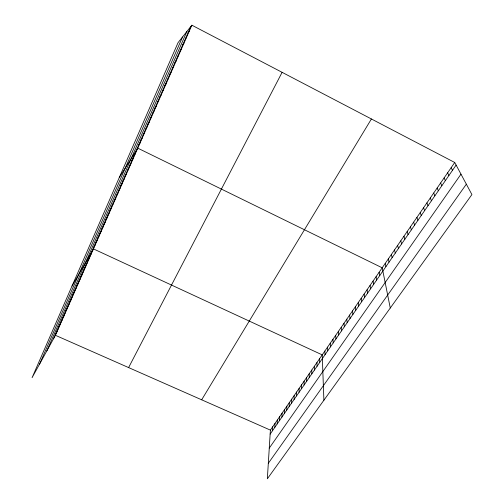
<?xml version="1.0" encoding="UTF-8"?>
<svg xmlns="http://www.w3.org/2000/svg" width="504" height="504" viewBox="0 0 504 504"><rect width="100%" height="100%" fill="white"/><g stroke="black" fill="none" stroke-linecap="round" stroke-linejoin="round"><path stroke-width="0.76" d="M304.12 384.968L304.126 381.15M301.587 388.634L301.613 384.804M299.074 392.276L299.118 388.426M296.572 395.898L296.636 392.03M294.09 399.489L294.166 395.609M291.621 403.055L291.721 399.162M289.17 406.602L289.29 402.696M286.738 410.124L286.87 406.205M284.319 413.62L284.47 409.689M281.919 417.091L282.089 413.148M279.531 420.544L279.72 416.587M277.162 423.971L277.364 420.002M274.806 427.379L275.026 423.398M272.469 430.762L272.708 426.768M454.734 162.496L270.396 430.12L267.341 478.8L471.914 194.582L454.734 162.496L191.873 25.2L178.044 42.676L32.086 377.666L55.421 335.305L191.873 25.2M39.551 364.121L182.549 36.987M46.822 350.916L186.864 31.531M53.512 338.776L190.77 26.599M128.608 367.586L282.108 72.33M55.201 334.921L57.11 331.468M58.628 327.14L60.518 323.726M56.908 331.046L58.804 327.613M63.85 315.258L65.722 311.9M62.093 319.246L63.977 315.869M60.354 323.209L62.238 319.807M65.615 311.245L67.479 307.906M69.18 303.131L71.032 299.83M67.391 307.201L69.25 303.881M72.803 294.903L74.636 291.64M70.988 299.029L72.828 295.747M76.469 286.549L78.29 283.336M74.63 290.739L76.457 287.5M78.328 282.334L80.136 279.14M82.076 273.804L83.866 270.654M80.193 278.082L81.995 274.913M85.882 265.148L87.658 262.048M83.973 269.489L85.756 266.37M87.803 260.776L89.567 257.702M89.743 256.366L91.495 253.317M93.662 247.458L95.395 244.459M71.996 286.077L93.442 248.9L322.226 354.879L323.896 400.226M95.64 242.953L97.367 239.98M97.637 238.411L99.351 235.469M99.647 233.843L101.354 230.92M101.676 229.232L103.37 226.34M105.771 219.914L107.44 217.079M103.717 224.595L105.399 221.728M107.843 215.202L109.5 212.398M109.929 210.458L111.579 207.679M112.033 205.67L113.671 202.923M114.15 200.85L115.781 198.135M116.285 195.993L117.904 193.309M118.44 191.098L120.04 188.446M201.669 399.804L371.41 118.975M120.607 186.165L122.201 183.544M122.793 181.194L124.375 178.605M124.998 176.179L126.561 173.628M127.222 171.133L128.772 168.613M129.459 166.043L130.996 163.554M131.714 160.908L133.239 158.458M133.988 155.742L135.494 153.323M119.265 177.591L137.775 148.151L382.202 267.807L390.272 308.001M138.55 145.36L140.03 143.016M140.843 140.15L142.304 137.85M143.149 134.902L144.598 132.64M145.473 129.61L146.91 127.386M147.823 124.28L149.241 122.088M150.186 118.9L151.591 116.752M152.567 113.482L153.953 111.378M154.967 108.02L156.341 105.953M157.393 102.507L158.747 100.485M159.831 96.957L161.173 94.979M162.294 91.356L163.617 89.422M164.776 85.712L166.081 83.822M270.144 434.127L456.114 165.079M167.278 80.023L168.563 78.177M269.268 448.106L460.99 174.182M169.804 74.283L171.07 72.481M268.317 463.277L466.345 184.187M172.349 68.494L173.597 66.742M174.913 62.66L176.142 60.959M177.502 56.776L178.706 55.119M180.111 50.841L181.295 49.235M182.738 44.856L183.91 43.306M185.39 38.821L186.543 37.321M188.068 32.735L189.195 31.286M55.421 335.305L270.396 430.12M451.162 167.687L452.504 170.308M447.615 172.834L448.919 175.493M444.1 177.937L445.366 180.634M440.609 183.002L441.844 185.73M437.144 188.03L438.341 190.796M433.711 193.019L434.876 195.817M430.303 197.965L431.43 200.794M426.926 202.873L428.016 205.739M423.568 207.743L424.626 210.641M420.241 212.581L421.262 215.504M416.934 217.375L417.923 220.33M413.658 222.132L414.616 225.124M410.401 226.857L411.327 229.874M407.175 231.544L408.07 234.593M403.969 236.2L404.832 239.274M400.787 240.817L401.619 243.917M397.631 245.398L398.437 248.529M394.5 249.946L395.275 253.102M391.394 254.457L392.131 257.645M388.307 258.943L389.019 262.156M385.239 263.39L385.925 266.629M379.134 272.261L379.758 275.549M376.085 276.683L376.683 279.997M373.061 281.075L373.634 284.413M370.062 285.428L370.604 288.792M367.082 289.756L367.599 293.139M364.121 294.053L364.613 297.461M361.185 298.311L361.651 301.745M358.275 302.545L358.709 305.997M355.377 306.747L355.793 310.218M352.504 310.918L352.894 314.414M349.656 315.057L350.015 318.572M346.821 319.164L347.161 322.705M344.011 323.247L344.326 326.806M341.221 327.298L341.51 330.882M338.449 331.323L338.719 334.921M335.696 335.317L335.941 338.94M332.961 339.286L333.188 342.922M330.252 343.224L330.454 346.878M327.556 347.136L327.739 350.809M324.878 351.023L325.036 354.715M319.586 358.709L319.7 362.433M316.966 362.515L317.06 366.257M314.364 366.295L314.433 370.049M311.774 370.043L311.831 373.817M309.21 373.773L309.242 377.565M306.659 377.477L306.678 381.276"/></g></svg>
